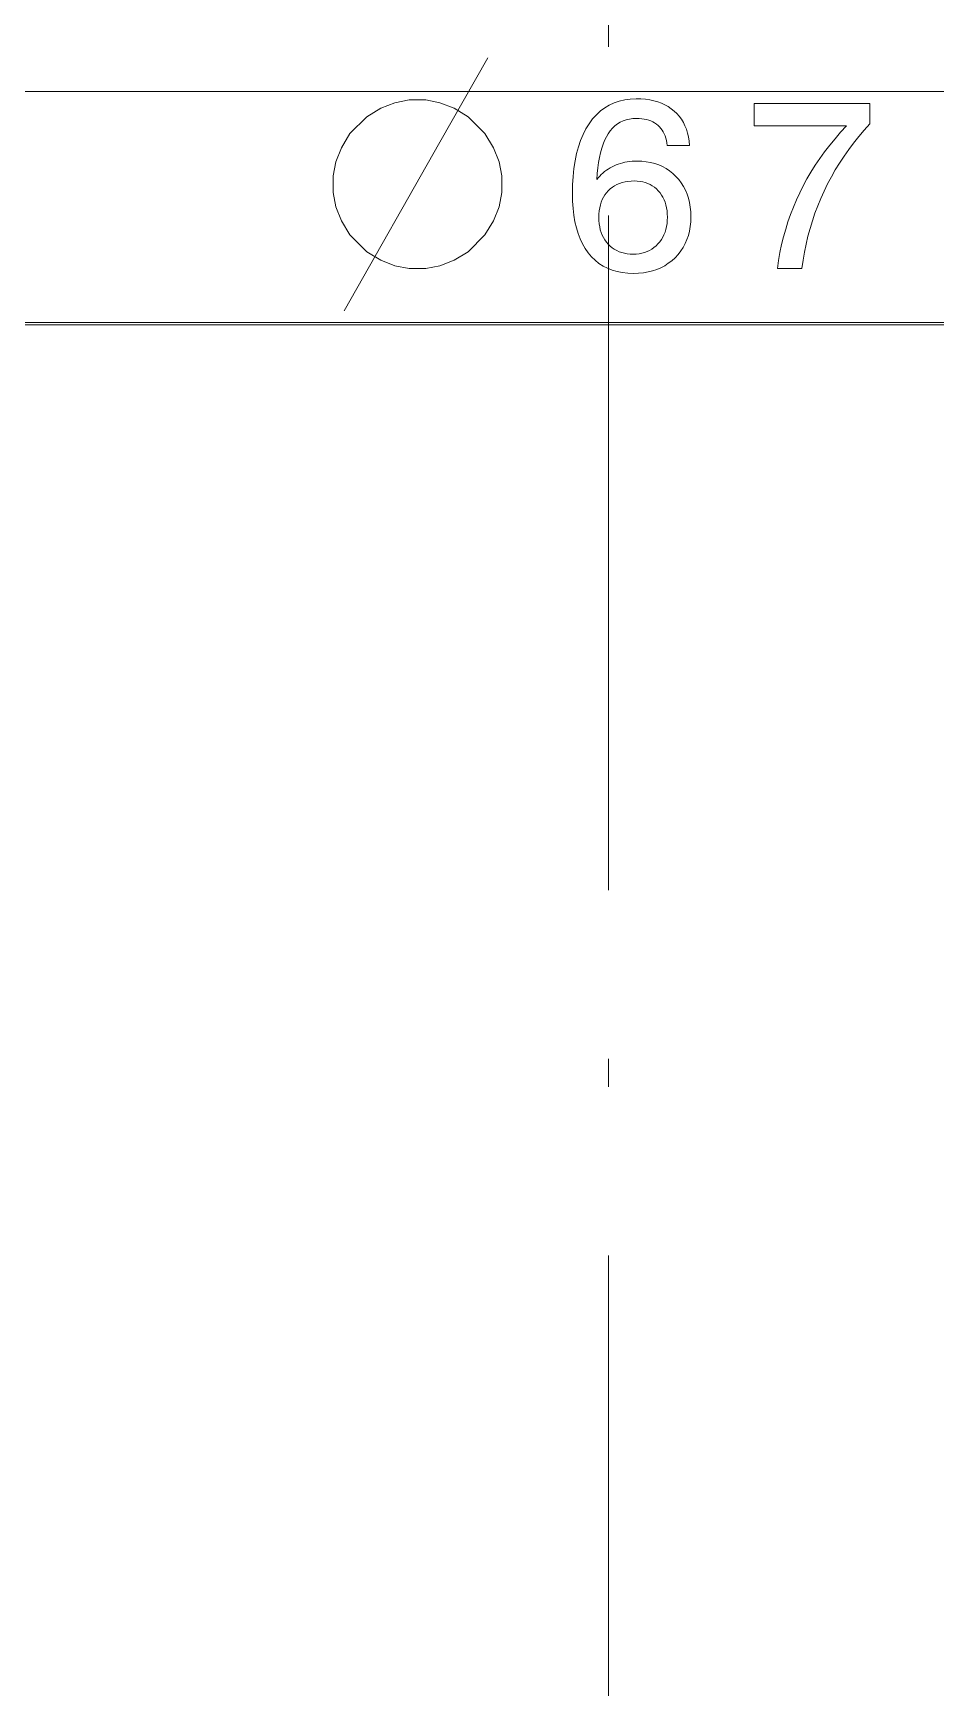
# Model space of a CAD drawing. Extents: x 0 to 297, y 0 to 532.
# Drawn here: x 104.6 to 120.65, y 252.52 to 281.95 of the extents above; entities that cross this region are included whole.
import ezdxf

# ---------------------------------------------------------------- set-up
doc = ezdxf.new("R2010")
doc.units = 0
doc.linetypes.add('DASHDOT', pattern=[18.5, 12, -3, 0.5, -3])

msp = doc.modelspace()

# ---------------------------------------------------------------- linework, layer by layer
at = {"color": 7, "linetype": 'DASHDOT', "lineweight": 13}
msp.add_line((114.834, 371.208), (114.834, 122.985), dxfattribs=at)
at = {"color": 7, "lineweight": 13}
for p, q in [((148.616, 280.913), (98.638, 280.913)), ((84.289, 276.765), (145.38, 276.765)), ((148.334, 276.808), (98.773, 276.808))]:
    msp.add_line(p, q, dxfattribs=at)
msp.add_lwpolyline([(110.135, 277.015), (111.835, 280.015), (112.685, 281.515)], dxfattribs=at)
for points in [[(111.585, 280.765), (111.285, 280.765), (111.035, 280.715), (110.785, 280.615), (110.535, 280.465), (110.235, 280.165), (110.085, 279.915), (109.985, 279.665), (109.935, 279.415), (109.935, 279.115), (109.985, 278.865), (110.085, 278.615), (110.235, 278.365), (110.535, 278.065), (110.785, 277.915), (111.035, 277.815), (111.285, 277.765), (111.585, 277.765), (111.835, 277.815), (112.085, 277.915), (112.335, 278.065), (112.635, 278.365), (112.785, 278.615), (112.885, 278.865), (112.935, 279.115), (112.935, 279.415), (112.885, 279.665), (112.785, 279.915), (112.635, 280.165), (112.335, 280.465), (112.085, 280.615), (111.835, 280.715)], [(116.271, 279.954), (115.874, 279.954), (115.869, 279.999), (115.86, 280.043), (115.85, 280.084), (115.837, 280.123), (115.822, 280.16), (115.805, 280.195), (115.785, 280.227), (115.763, 280.257), (115.739, 280.285), (115.712, 280.311), (115.683, 280.334), (115.652, 280.355), (115.619, 280.374), (115.584, 280.39), (115.547, 280.403), (115.508, 280.414), (115.467, 280.423), (115.423, 280.429), (115.378, 280.433), (115.33, 280.434), (115.266, 280.432), (115.205, 280.423), (115.147, 280.41), (115.092, 280.391), (115.04, 280.367), (114.991, 280.337), (114.945, 280.302), (114.903, 280.262), (114.863, 280.216), (114.827, 280.164), (114.793, 280.108), (114.762, 280.045), (114.735, 279.977), (114.71, 279.904), (114.688, 279.825), (114.669, 279.74), (114.653, 279.65), (114.64, 279.555), (114.629, 279.453), (114.622, 279.346), (114.648, 279.378), (114.675, 279.408), (114.703, 279.437), (114.732, 279.464), (114.762, 279.489), (114.794, 279.513), (114.826, 279.535), (114.86, 279.556), (114.895, 279.575), (114.931, 279.593), (114.968, 279.609), (115.006, 279.623), (115.044, 279.636), (115.084, 279.647), (115.124, 279.656), (115.165, 279.664), (115.207, 279.67), (115.25, 279.674), (115.294, 279.677), (115.339, 279.677), (115.422, 279.675), (115.503, 279.666), (115.58, 279.653), (115.654, 279.634), (115.725, 279.609), (115.792, 279.579), (115.857, 279.544), (115.918, 279.503), (115.976, 279.456), (116.03, 279.404), (116.081, 279.348), (116.126, 279.288), (116.166, 279.225), (116.2, 279.158), (116.23, 279.088), (116.253, 279.014), (116.272, 278.937), (116.285, 278.856), (116.293, 278.772), (116.296, 278.684), (116.293, 278.597), (116.285, 278.512), (116.271, 278.431), (116.251, 278.354), (116.226, 278.279), (116.195, 278.208), (116.158, 278.141), (116.116, 278.077), (116.068, 278.016), (116.015, 277.958), (115.956, 277.905), (115.895, 277.858), (115.83, 277.816), (115.762, 277.779), (115.69, 277.749), (115.614, 277.723), (115.535, 277.704), (115.453, 277.69), (115.367, 277.682), (115.278, 277.679), (115.175, 277.682), (115.077, 277.693), (114.984, 277.712), (114.896, 277.737), (114.812, 277.77), (114.734, 277.81), (114.661, 277.857), (114.592, 277.912), (114.529, 277.974), (114.47, 278.043), (114.417, 278.12), (114.369, 278.202), (114.327, 278.291), (114.291, 278.387), (114.26, 278.489), (114.235, 278.597), (114.215, 278.712), (114.201, 278.833), (114.193, 278.961), (114.19, 279.095), (114.193, 279.253), (114.202, 279.403), (114.217, 279.546), (114.238, 279.682), (114.264, 279.81), (114.297, 279.931), (114.336, 280.045), (114.381, 280.151), (114.431, 280.251), (114.488, 280.342), (114.55, 280.426), (114.617, 280.502), (114.689, 280.568), (114.765, 280.625), (114.846, 280.674), (114.932, 280.714), (115.023, 280.744), (115.119, 280.767), (115.219, 280.78), (115.324, 280.784), (115.408, 280.782), (115.488, 280.776), (115.565, 280.765), (115.638, 280.749), (115.707, 280.73), (115.773, 280.706), (115.835, 280.678), (115.893, 280.645), (115.948, 280.608), (116, 280.567), (116.047, 280.522), (116.09, 280.473), (116.128, 280.421), (116.162, 280.365), (116.191, 280.305), (116.216, 280.242), (116.237, 280.175), (116.252, 280.105), (116.264, 280.031)], [(117.833, 277.765), (117.854, 277.909), (117.88, 278.05), (117.909, 278.19), (117.943, 278.328), (117.981, 278.463), (118.022, 278.597), (118.068, 278.729), (118.118, 278.858), (118.172, 278.986), (118.23, 279.111), (118.293, 279.235), (118.36, 279.358), (118.431, 279.48), (118.508, 279.601), (118.588, 279.721), (118.674, 279.84), (118.764, 279.957), (118.859, 280.074), (118.958, 280.189), (119.062, 280.303), (117.422, 280.303), (117.422, 280.698), (119.477, 280.698), (119.477, 280.339), (119.377, 280.227), (119.281, 280.113), (119.189, 279.998), (119.101, 279.881), (119.018, 279.762), (118.938, 279.641), (118.863, 279.519), (118.793, 279.395), (118.726, 279.269), (118.663, 279.142), (118.605, 279.013), (118.551, 278.882), (118.501, 278.749), (118.456, 278.614), (118.414, 278.477), (118.377, 278.339), (118.344, 278.198), (118.315, 278.056), (118.29, 277.911), (118.269, 277.765)], [(115.879, 278.68), (115.877, 278.738), (115.872, 278.793), (115.864, 278.845), (115.853, 278.896), (115.838, 278.944), (115.82, 278.989), (115.799, 279.033), (115.775, 279.073), (115.747, 279.112), (115.716, 279.148), (115.683, 279.181), (115.647, 279.211), (115.61, 279.237), (115.57, 279.26), (115.529, 279.279), (115.485, 279.295), (115.439, 279.307), (115.392, 279.316), (115.342, 279.321), (115.29, 279.323), (115.233, 279.321), (115.177, 279.316), (115.125, 279.308), (115.075, 279.296), (115.027, 279.28), (114.982, 279.261), (114.94, 279.238), (114.9, 279.213), (114.862, 279.183), (114.828, 279.15), (114.796, 279.114), (114.767, 279.076), (114.742, 279.035), (114.72, 278.991), (114.702, 278.945), (114.687, 278.897), (114.675, 278.845), (114.667, 278.791), (114.662, 278.735), (114.66, 278.676), (114.662, 278.617), (114.667, 278.56), (114.675, 278.506), (114.686, 278.455), (114.701, 278.406), (114.72, 278.359), (114.741, 278.315), (114.766, 278.273), (114.794, 278.234), (114.825, 278.197), (114.86, 278.164), (114.896, 278.134), (114.935, 278.107), (114.977, 278.084), (115.02, 278.065), (115.066, 278.049), (115.114, 278.036), (115.165, 278.027), (115.218, 278.022), (115.273, 278.02), (115.326, 278.022), (115.377, 278.028), (115.426, 278.037), (115.473, 278.049), (115.518, 278.066), (115.56, 278.086), (115.601, 278.11), (115.64, 278.137), (115.676, 278.168), (115.711, 278.203), (115.743, 278.24), (115.771, 278.28), (115.796, 278.322), (115.818, 278.367), (115.837, 278.413), (115.852, 278.462), (115.863, 278.513), (115.872, 278.567), (115.877, 278.622)]]:
    msp.add_lwpolyline(points, close=True, dxfattribs=at)

doc.saveas('drawing.dxf')
